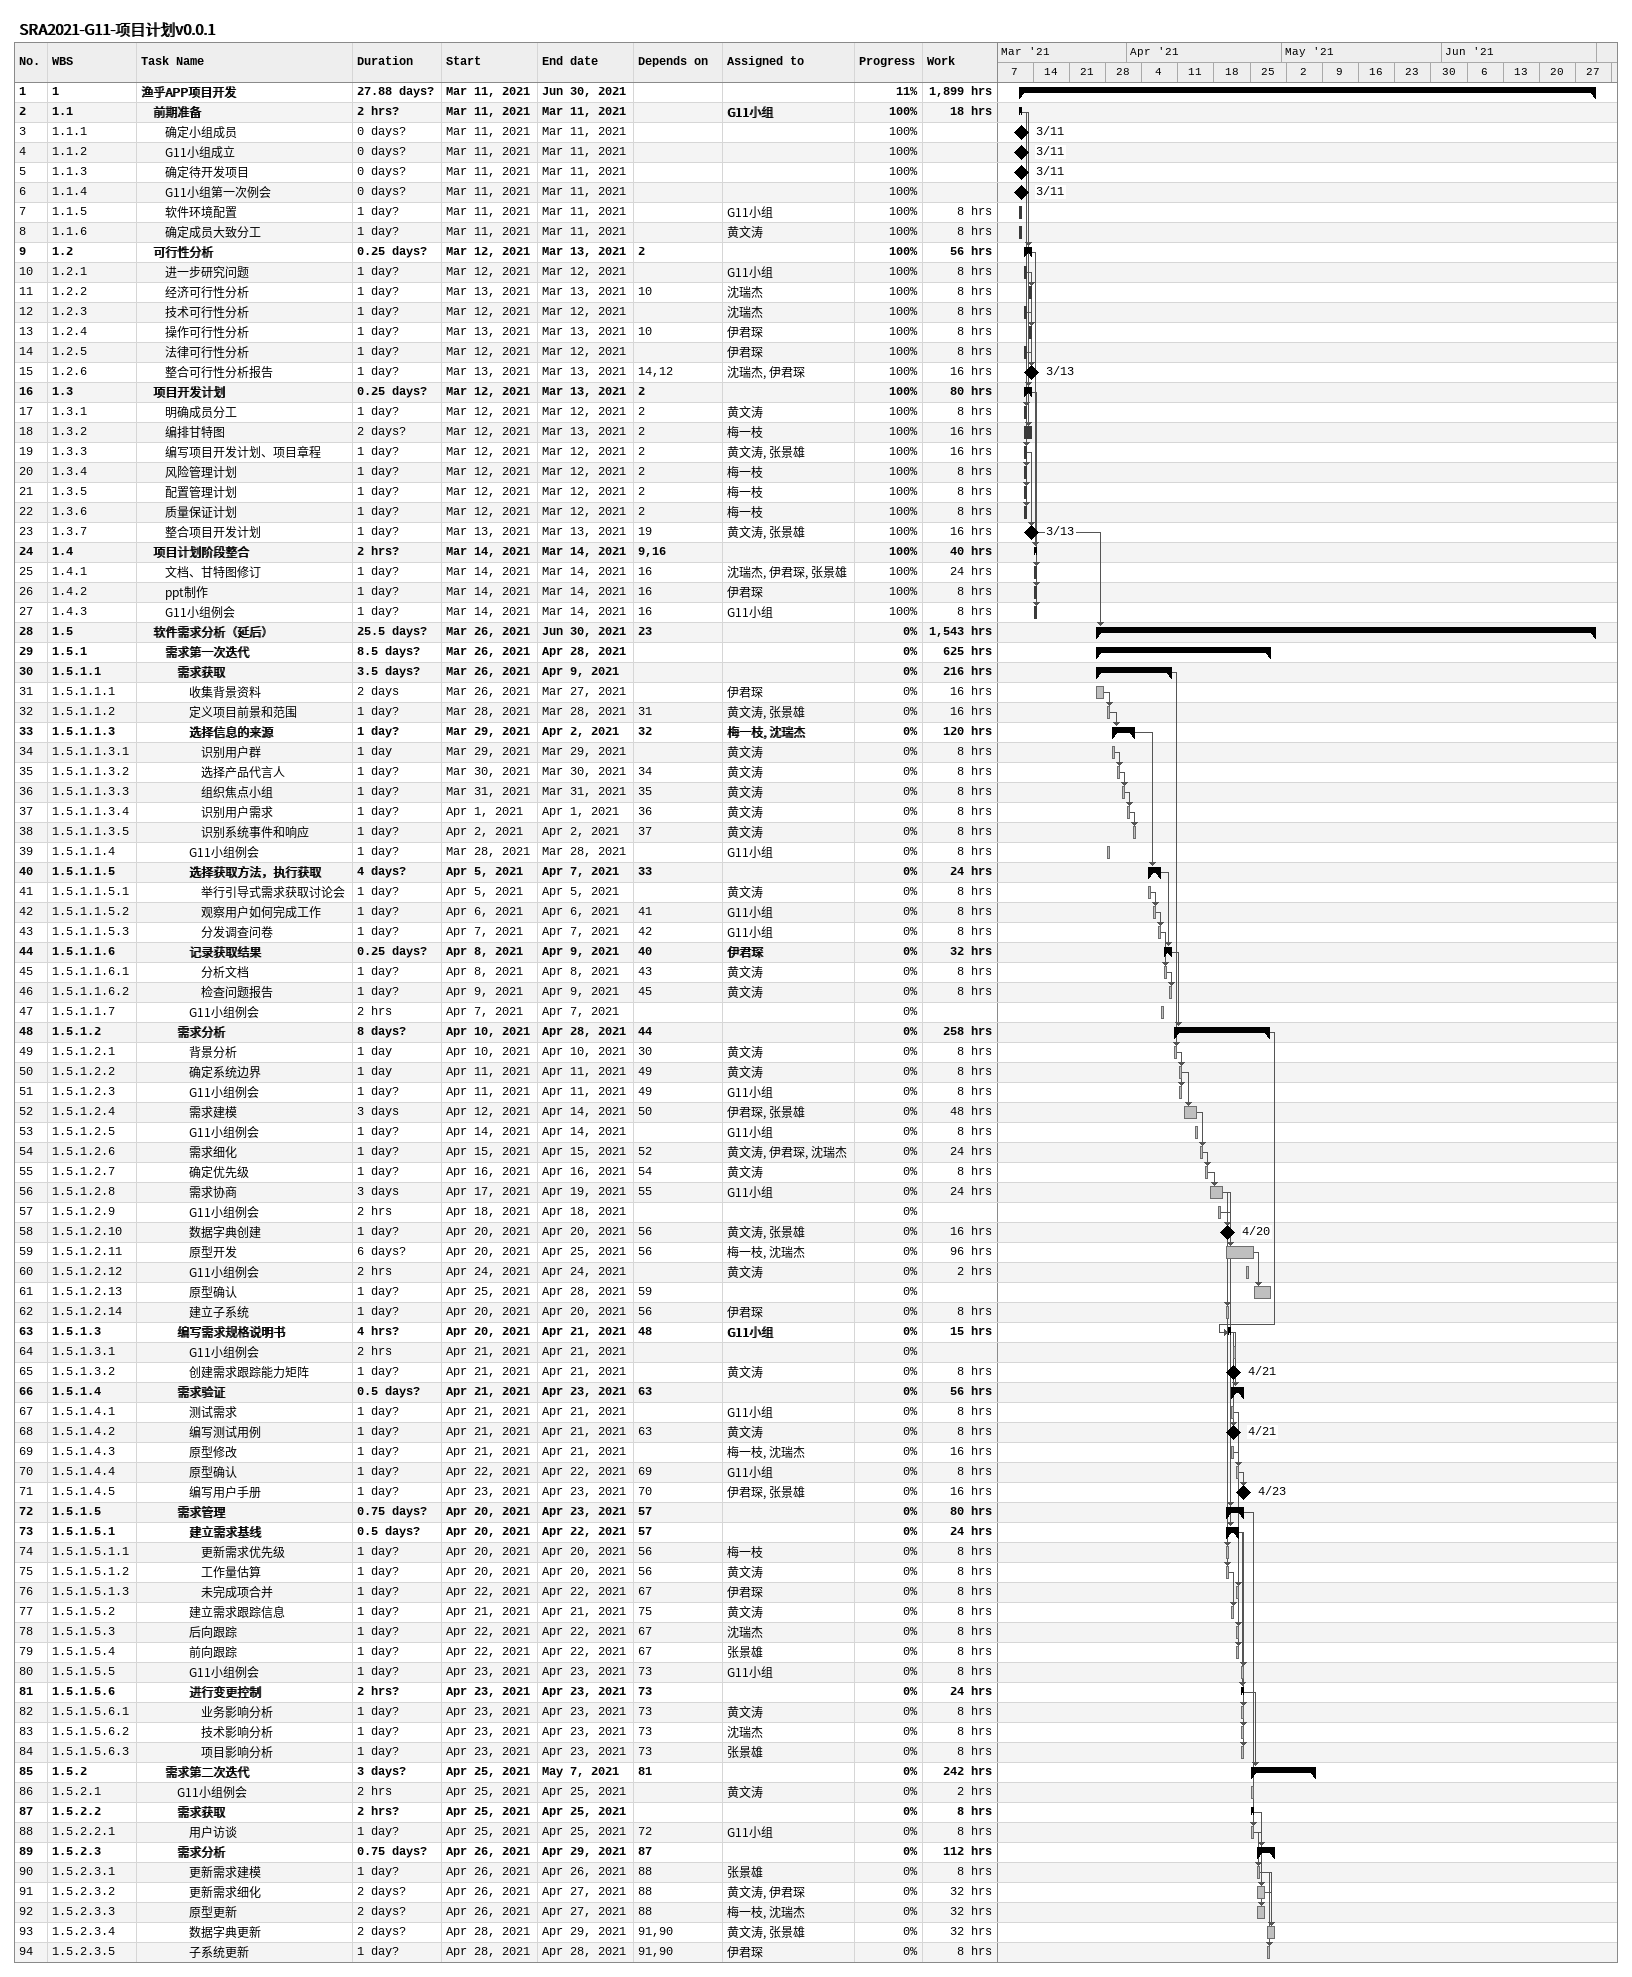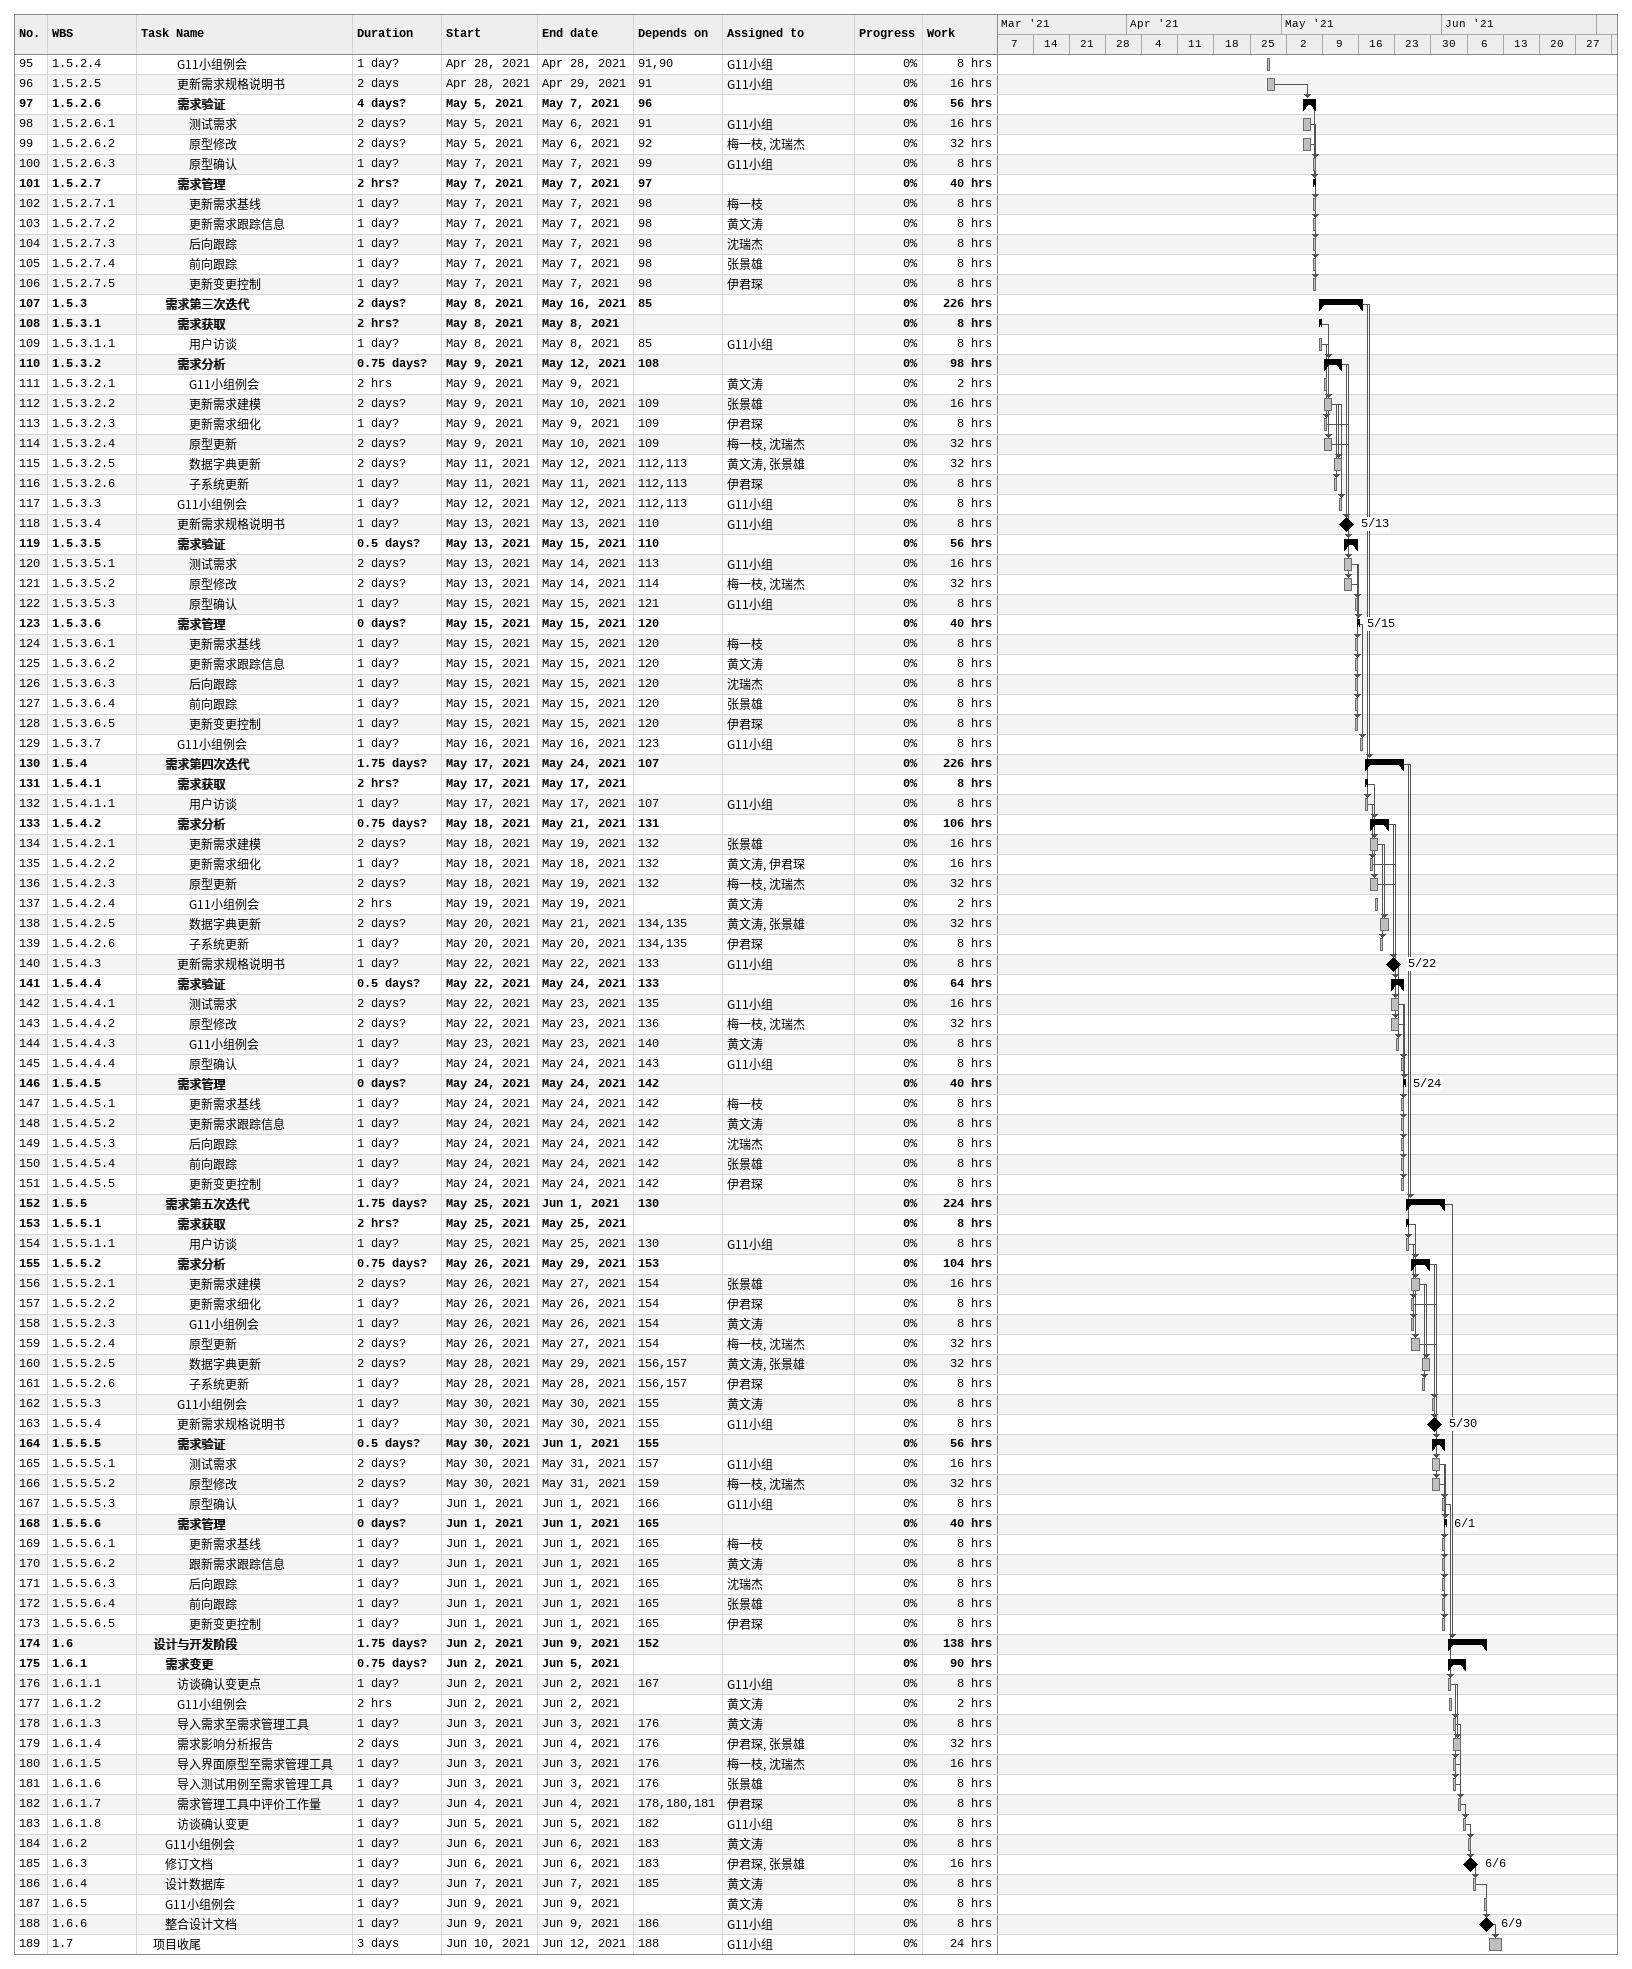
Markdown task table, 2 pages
SRA2021-G11-项目计划v0.0.1

| ID | WBS | Task | Duration | Start | Finish | Predecessors | Resources | % complete | Work (h) |
|---|---|---|---|---|---|---|---|---|---|
| 1 | 1 | **渔乎APP项目开发** | 27.88d? | 2021-03-11 | 2021-06-30 |  |  | 11 | 1899 |
| 2 | 1.1 | **前期准备** | 2h? | 2021-03-11 | 2021-03-11 |  | G11小组 | 100 | 18 |
| 3 | 1.1.1 | 确定小组成员 | 0d? | 2021-03-11 | 2021-03-11 |  |  | 100 |  |
| 4 | 1.1.2 | G11小组成立 | 0d? | 2021-03-11 | 2021-03-11 |  |  | 100 |  |
| 5 | 1.1.3 | 确定待开发项目 | 0d? | 2021-03-11 | 2021-03-11 |  |  | 100 |  |
| 6 | 1.1.4 | G11小组第一次例会 | 0d? | 2021-03-11 | 2021-03-11 |  |  | 100 |  |
| 7 | 1.1.5 | 软件环境配置 | 1d? | 2021-03-11 | 2021-03-11 |  | G11小组 | 100 | 8 |
| 8 | 1.1.6 | 确定成员大致分工 | 1d? | 2021-03-11 | 2021-03-11 |  | 黄文涛 | 100 | 8 |
| 9 | 1.2 | **可行性分析** | 0.25d? | 2021-03-12 | 2021-03-13 | 2 |  | 100 | 56 |
| 10 | 1.2.1 | 进一步研究问题 | 1d? | 2021-03-12 | 2021-03-12 |  | G11小组 | 100 | 8 |
| 11 | 1.2.2 | 经济可行性分析 | 1d? | 2021-03-13 | 2021-03-13 | 10 | 沈瑞杰 | 100 | 8 |
| 12 | 1.2.3 | 技术可行性分析 | 1d? | 2021-03-12 | 2021-03-12 |  | 沈瑞杰 | 100 | 8 |
| 13 | 1.2.4 | 操作可行性分析 | 1d? | 2021-03-13 | 2021-03-13 | 10 | 伊君琛 | 100 | 8 |
| 14 | 1.2.5 | 法律可行性分析 | 1d? | 2021-03-12 | 2021-03-12 |  | 伊君琛 | 100 | 8 |
| 15 | 1.2.6 | 整合可行性分析报告 | 1d? | 2021-03-13 | 2021-03-13 | 14, 12 | 沈瑞杰, 伊君琛 | 100 | 16 |
| 16 | 1.3 | **项目开发计划** | 0.25d? | 2021-03-12 | 2021-03-13 | 2 |  | 100 | 80 |
| 17 | 1.3.1 | 明确成员分工 | 1d? | 2021-03-12 | 2021-03-12 | 2 | 黄文涛 | 100 | 8 |
| 18 | 1.3.2 | 编排甘特图 | 2d? | 2021-03-12 | 2021-03-13 | 2 | 梅一枝 | 100 | 16 |
| 19 | 1.3.3 | 编写项目开发计划、项目章程 | 1d? | 2021-03-12 | 2021-03-12 | 2 | 黄文涛, 张景雄 | 100 | 16 |
| 20 | 1.3.4 | 风险管理计划 | 1d? | 2021-03-12 | 2021-03-12 | 2 | 梅一枝 | 100 | 8 |
| 21 | 1.3.5 | 配置管理计划 | 1d? | 2021-03-12 | 2021-03-12 | 2 | 梅一枝 | 100 | 8 |
| 22 | 1.3.6 | 质量保证计划 | 1d? | 2021-03-12 | 2021-03-12 | 2 | 梅一枝 | 100 | 8 |
| 23 | 1.3.7 | 整合项目开发计划 | 1d? | 2021-03-13 | 2021-03-13 | 19 | 黄文涛, 张景雄 | 100 | 16 |
| 24 | 1.4 | **项目计划阶段整合** | 2h? | 2021-03-14 | 2021-03-14 | 9, 16 |  | 100 | 40 |
| 25 | 1.4.1 | 文档、甘特图修订 | 1d? | 2021-03-14 | 2021-03-14 | 16 | 沈瑞杰, 伊君琛, 张景雄 | 100 | 24 |
| 26 | 1.4.2 | ppt制作 | 1d? | 2021-03-14 | 2021-03-14 | 16 | 伊君琛 | 100 | 8 |
| 27 | 1.4.3 | G11小组例会 | 1d? | 2021-03-14 | 2021-03-14 | 16 | G11小组 | 100 | 8 |
| 28 | 1.5 | **软件需求分析（延后）** | 25.5d? | 2021-03-26 | 2021-06-30 | 23 |  | 0 | 1543 |
| 29 | 1.5.1 | **需求第一次迭代** | 8.5d? | 2021-03-26 | 2021-04-28 |  |  | 0 | 625 |
| 30 | 1.5.1.1 | **需求获取** | 3.5d? | 2021-03-26 | 2021-04-09 |  |  | 0 | 216 |
| 31 | 1.5.1.1.1 | 收集背景资料 | 2d | 2021-03-26 | 2021-03-27 |  | 伊君琛 | 0 | 16 |
| 32 | 1.5.1.1.2 | 定义项目前景和范围 | 1d? | 2021-03-28 | 2021-03-28 | 31 | 黄文涛, 张景雄 | 0 | 16 |
| 33 | 1.5.1.1.3 | **选择信息的来源** | 1d? | 2021-03-29 | 2021-04-02 | 32 | 梅一枝, 沈瑞杰 | 0 | 120 |
| 34 | 1.5.1.1.3.1 | 识别用户群 | 1d | 2021-03-29 | 2021-03-29 |  | 黄文涛 | 0 | 8 |
| 35 | 1.5.1.1.3.2 | 选择产品代言人 | 1d? | 2021-03-30 | 2021-03-30 | 34 | 黄文涛 | 0 | 8 |
| 36 | 1.5.1.1.3.3 | 组织焦点小组 | 1d? | 2021-03-31 | 2021-03-31 | 35 | 黄文涛 | 0 | 8 |
| 37 | 1.5.1.1.3.4 | 识别用户需求 | 1d? | 2021-04-01 | 2021-04-01 | 36 | 黄文涛 | 0 | 8 |
| 38 | 1.5.1.1.3.5 | 识别系统事件和响应 | 1d? | 2021-04-02 | 2021-04-02 | 37 | 黄文涛 | 0 | 8 |
| 39 | 1.5.1.1.4 | G11小组例会 | 1d? | 2021-03-28 | 2021-03-28 |  | G11小组 | 0 | 8 |
| 40 | 1.5.1.1.5 | **选择获取方法，执行获取** | 4d? | 2021-04-05 | 2021-04-07 | 33 |  | 0 | 24 |
| 41 | 1.5.1.1.5.1 | 举行引导式需求获取讨论会 | 1d? | 2021-04-05 | 2021-04-05 |  | 黄文涛 | 0 | 8 |
| 42 | 1.5.1.1.5.2 | 观察用户如何完成工作 | 1d? | 2021-04-06 | 2021-04-06 | 41 | G11小组 | 0 | 8 |
| 43 | 1.5.1.1.5.3 | 分发调查问卷 | 1d? | 2021-04-07 | 2021-04-07 | 42 | G11小组 | 0 | 8 |
| 44 | 1.5.1.1.6 | **记录获取结果** | 0.25d? | 2021-04-08 | 2021-04-09 | 40 | 伊君琛 | 0 | 32 |
| 45 | 1.5.1.1.6.1 | 分析文档 | 1d? | 2021-04-08 | 2021-04-08 | 43 | 黄文涛 | 0 | 8 |
| 46 | 1.5.1.1.6.2 | 检查问题报告 | 1d? | 2021-04-09 | 2021-04-09 | 45 | 黄文涛 | 0 | 8 |
| 47 | 1.5.1.1.7 | G11小组例会 | 2h | 2021-04-07 | 2021-04-07 |  |  | 0 |  |
| 48 | 1.5.1.2 | **需求分析** | 8d? | 2021-04-10 | 2021-04-28 | 44 |  | 0 | 258 |
| 49 | 1.5.1.2.1 | 背景分析 | 1d | 2021-04-10 | 2021-04-10 | 30 | 黄文涛 | 0 | 8 |
| 50 | 1.5.1.2.2 | 确定系统边界 | 1d | 2021-04-11 | 2021-04-11 | 49 | 黄文涛 | 0 | 8 |
| 51 | 1.5.1.2.3 | G11小组例会 | 1d? | 2021-04-11 | 2021-04-11 | 49 | G11小组 | 0 | 8 |
| 52 | 1.5.1.2.4 | 需求建模 | 3d | 2021-04-12 | 2021-04-14 | 50 | 伊君琛, 张景雄 | 0 | 48 |
| 53 | 1.5.1.2.5 | G11小组例会 | 1d? | 2021-04-14 | 2021-04-14 |  | G11小组 | 0 | 8 |
| 54 | 1.5.1.2.6 | 需求细化 | 1d? | 2021-04-15 | 2021-04-15 | 52 | 黄文涛, 伊君琛, 沈瑞杰 | 0 | 24 |
| 55 | 1.5.1.2.7 | 确定优先级 | 1d? | 2021-04-16 | 2021-04-16 | 54 | 黄文涛 | 0 | 8 |
| 56 | 1.5.1.2.8 | 需求协商 | 3d | 2021-04-17 | 2021-04-19 | 55 | G11小组 | 0 | 24 |
| 57 | 1.5.1.2.9 | G11小组例会 | 2h | 2021-04-18 | 2021-04-18 |  |  | 0 |  |
| 58 | 1.5.1.2.10 | 数据字典创建 | 1d? | 2021-04-20 | 2021-04-20 | 56 | 黄文涛, 张景雄 | 0 | 16 |
| 59 | 1.5.1.2.11 | 原型开发 | 6d? | 2021-04-20 | 2021-04-25 | 56 | 梅一枝, 沈瑞杰 | 0 | 96 |
| 60 | 1.5.1.2.12 | G11小组例会 | 2h | 2021-04-24 | 2021-04-24 |  | 黄文涛 | 0 | 2 |
| 61 | 1.5.1.2.13 | 原型确认 | 1d? | 2021-04-25 | 2021-04-28 | 59 |  | 0 |  |
| 62 | 1.5.1.2.14 | 建立子系统 | 1d? | 2021-04-20 | 2021-04-20 | 56 | 伊君琛 | 0 | 8 |
| 63 | 1.5.1.3 | **编写需求规格说明书** | 4h? | 2021-04-20 | 2021-04-21 | 48 | G11小组 | 0 | 15 |
| 64 | 1.5.1.3.1 | G11小组例会 | 2h | 2021-04-21 | 2021-04-21 |  |  | 0 |  |
| 65 | 1.5.1.3.2 | 创建需求跟踪能力矩阵 | 1d? | 2021-04-21 | 2021-04-21 |  | 黄文涛 | 0 | 8 |
| 66 | 1.5.1.4 | **需求验证** | 0.5d? | 2021-04-21 | 2021-04-23 | 63 |  | 0 | 56 |
| 67 | 1.5.1.4.1 | 测试需求 | 1d? | 2021-04-21 | 2021-04-21 |  | G11小组 | 0 | 8 |
| 68 | 1.5.1.4.2 | 编写测试用例 | 1d? | 2021-04-21 | 2021-04-21 | 63 | 黄文涛 | 0 | 8 |
| 69 | 1.5.1.4.3 | 原型修改 | 1d? | 2021-04-21 | 2021-04-21 |  | 梅一枝, 沈瑞杰 | 0 | 16 |
| 70 | 1.5.1.4.4 | 原型确认 | 1d? | 2021-04-22 | 2021-04-22 | 69 | G11小组 | 0 | 8 |
| 71 | 1.5.1.4.5 | 编写用户手册 | 1d? | 2021-04-23 | 2021-04-23 | 70 | 伊君琛, 张景雄 | 0 | 16 |
| 72 | 1.5.1.5 | **需求管理** | 0.75d? | 2021-04-20 | 2021-04-23 | 57 |  | 0 | 80 |
| 73 | 1.5.1.5.1 | **建立需求基线** | 0.5d? | 2021-04-20 | 2021-04-22 | 57 |  | 0 | 24 |
| 74 | 1.5.1.5.1.1 | 更新需求优先级 | 1d? | 2021-04-20 | 2021-04-20 | 56 | 梅一枝 | 0 | 8 |
| 75 | 1.5.1.5.1.2 | 工作量估算 | 1d? | 2021-04-20 | 2021-04-20 | 56 | 黄文涛 | 0 | 8 |
| 76 | 1.5.1.5.1.3 | 未完成项合并 | 1d? | 2021-04-22 | 2021-04-22 | 67 | 伊君琛 | 0 | 8 |
| 77 | 1.5.1.5.2 | 建立需求跟踪信息 | 1d? | 2021-04-21 | 2021-04-21 | 75 | 黄文涛 | 0 | 8 |
| 78 | 1.5.1.5.3 | 后向跟踪 | 1d? | 2021-04-22 | 2021-04-22 | 67 | 沈瑞杰 | 0 | 8 |
| 79 | 1.5.1.5.4 | 前向跟踪 | 1d? | 2021-04-22 | 2021-04-22 | 67 | 张景雄 | 0 | 8 |
| 80 | 1.5.1.5.5 | G11小组例会 | 1d? | 2021-04-23 | 2021-04-23 | 73 | G11小组 | 0 | 8 |
| 81 | 1.5.1.5.6 | **进行变更控制** | 2h? | 2021-04-23 | 2021-04-23 | 73 |  | 0 | 24 |
| 82 | 1.5.1.5.6.1 | 业务影响分析 | 1d? | 2021-04-23 | 2021-04-23 | 73 | 黄文涛 | 0 | 8 |
| 83 | 1.5.1.5.6.2 | 技术影响分析 | 1d? | 2021-04-23 | 2021-04-23 | 73 | 沈瑞杰 | 0 | 8 |
| 84 | 1.5.1.5.6.3 | 项目影响分析 | 1d? | 2021-04-23 | 2021-04-23 | 73 | 张景雄 | 0 | 8 |
| 85 | 1.5.2 | **需求第二次迭代** | 3d? | 2021-04-25 | 2021-05-07 | 81 |  | 0 | 242 |
| 86 | 1.5.2.1 | G11小组例会 | 2h | 2021-04-25 | 2021-04-25 |  | 黄文涛 | 0 | 2 |
| 87 | 1.5.2.2 | **需求获取** | 2h? | 2021-04-25 | 2021-04-25 |  |  | 0 | 8 |
| 88 | 1.5.2.2.1 | 用户访谈 | 1d? | 2021-04-25 | 2021-04-25 | 72 | G11小组 | 0 | 8 |
| 89 | 1.5.2.3 | **需求分析** | 0.75d? | 2021-04-26 | 2021-04-29 | 87 |  | 0 | 112 |
| 90 | 1.5.2.3.1 | 更新需求建模 | 1d? | 2021-04-26 | 2021-04-26 | 88 | 张景雄 | 0 | 8 |
| 91 | 1.5.2.3.2 | 更新需求细化 | 2d? | 2021-04-26 | 2021-04-27 | 88 | 黄文涛, 伊君琛 | 0 | 32 |
| 92 | 1.5.2.3.3 | 原型更新 | 2d? | 2021-04-26 | 2021-04-27 | 88 | 梅一枝, 沈瑞杰 | 0 | 32 |
| 93 | 1.5.2.3.4 | 数据字典更新 | 2d? | 2021-04-28 | 2021-04-29 | 91, 90 | 黄文涛, 张景雄 | 0 | 32 |
| 94 | 1.5.2.3.5 | 子系统更新 | 1d? | 2021-04-28 | 2021-04-28 | 91, 90 | 伊君琛 | 0 | 8 |
| 95 | 1.5.2.4 | G11小组例会 | 1d? | 2021-04-28 | 2021-04-28 | 91, 90 | G11小组 | 0 | 8 |
| 96 | 1.5.2.5 | 更新需求规格说明书 | 2d | 2021-04-28 | 2021-04-29 | 91 | G11小组 | 0 | 16 |
| 97 | 1.5.2.6 | **需求验证** | 4d? | 2021-05-05 | 2021-05-07 | 96 |  | 0 | 56 |
| 98 | 1.5.2.6.1 | 测试需求 | 2d? | 2021-05-05 | 2021-05-06 | 91 | G11小组 | 0 | 16 |
| 99 | 1.5.2.6.2 | 原型修改 | 2d? | 2021-05-05 | 2021-05-06 | 92 | 梅一枝, 沈瑞杰 | 0 | 32 |
| 100 | 1.5.2.6.3 | 原型确认 | 1d? | 2021-05-07 | 2021-05-07 | 99 | G11小组 | 0 | 8 |
| 101 | 1.5.2.7 | **需求管理** | 2h? | 2021-05-07 | 2021-05-07 | 97 |  | 0 | 40 |
| 102 | 1.5.2.7.1 | 更新需求基线 | 1d? | 2021-05-07 | 2021-05-07 | 98 | 梅一枝 | 0 | 8 |
| 103 | 1.5.2.7.2 | 更新需求跟踪信息 | 1d? | 2021-05-07 | 2021-05-07 | 98 | 黄文涛 | 0 | 8 |
| 104 | 1.5.2.7.3 | 后向跟踪 | 1d? | 2021-05-07 | 2021-05-07 | 98 | 沈瑞杰 | 0 | 8 |
| 105 | 1.5.2.7.4 | 前向跟踪 | 1d? | 2021-05-07 | 2021-05-07 | 98 | 张景雄 | 0 | 8 |
| 106 | 1.5.2.7.5 | 更新变更控制 | 1d? | 2021-05-07 | 2021-05-07 | 98 | 伊君琛 | 0 | 8 |
| 107 | 1.5.3 | **需求第三次迭代** | 2d? | 2021-05-08 | 2021-05-16 | 85 |  | 0 | 226 |
| 108 | 1.5.3.1 | **需求获取** | 2h? | 2021-05-08 | 2021-05-08 |  |  | 0 | 8 |
| 109 | 1.5.3.1.1 | 用户访谈 | 1d? | 2021-05-08 | 2021-05-08 | 85 | G11小组 | 0 | 8 |
| 110 | 1.5.3.2 | **需求分析** | 0.75d? | 2021-05-09 | 2021-05-12 | 108 |  | 0 | 98 |
| 111 | 1.5.3.2.1 | G11小组例会 | 2h | 2021-05-09 | 2021-05-09 |  | 黄文涛 | 0 | 2 |
| 112 | 1.5.3.2.2 | 更新需求建模 | 2d? | 2021-05-09 | 2021-05-10 | 109 | 张景雄 | 0 | 16 |
| 113 | 1.5.3.2.3 | 更新需求细化 | 1d? | 2021-05-09 | 2021-05-09 | 109 | 伊君琛 | 0 | 8 |
| 114 | 1.5.3.2.4 | 原型更新 | 2d? | 2021-05-09 | 2021-05-10 | 109 | 梅一枝, 沈瑞杰 | 0 | 32 |
| 115 | 1.5.3.2.5 | 数据字典更新 | 2d? | 2021-05-11 | 2021-05-12 | 112, 113 | 黄文涛, 张景雄 | 0 | 32 |
| 116 | 1.5.3.2.6 | 子系统更新 | 1d? | 2021-05-11 | 2021-05-11 | 112, 113 | 伊君琛 | 0 | 8 |
| 117 | 1.5.3.3 | G11小组例会 | 1d? | 2021-05-12 | 2021-05-12 | 112, 113 | G11小组 | 0 | 8 |
| 118 | 1.5.3.4 | 更新需求规格说明书 | 1d? | 2021-05-13 | 2021-05-13 | 110 | G11小组 | 0 | 8 |
| 119 | 1.5.3.5 | **需求验证** | 0.5d? | 2021-05-13 | 2021-05-15 | 110 |  | 0 | 56 |
| 120 | 1.5.3.5.1 | 测试需求 | 2d? | 2021-05-13 | 2021-05-14 | 113 | G11小组 | 0 | 16 |
| 121 | 1.5.3.5.2 | 原型修改 | 2d? | 2021-05-13 | 2021-05-14 | 114 | 梅一枝, 沈瑞杰 | 0 | 32 |
| 122 | 1.5.3.5.3 | 原型确认 | 1d? | 2021-05-15 | 2021-05-15 | 121 | G11小组 | 0 | 8 |
| 123 | 1.5.3.6 | **需求管理** | 0d? | 2021-05-15 | 2021-05-15 | 120 |  | 0 | 40 |
| 124 | 1.5.3.6.1 | 更新需求基线 | 1d? | 2021-05-15 | 2021-05-15 | 120 | 梅一枝 | 0 | 8 |
| 125 | 1.5.3.6.2 | 更新需求跟踪信息 | 1d? | 2021-05-15 | 2021-05-15 | 120 | 黄文涛 | 0 | 8 |
| 126 | 1.5.3.6.3 | 后向跟踪 | 1d? | 2021-05-15 | 2021-05-15 | 120 | 沈瑞杰 | 0 | 8 |
| 127 | 1.5.3.6.4 | 前向跟踪 | 1d? | 2021-05-15 | 2021-05-15 | 120 | 张景雄 | 0 | 8 |
| 128 | 1.5.3.6.5 | 更新变更控制 | 1d? | 2021-05-15 | 2021-05-15 | 120 | 伊君琛 | 0 | 8 |
| 129 | 1.5.3.7 | G11小组例会 | 1d? | 2021-05-16 | 2021-05-16 | 123 | G11小组 | 0 | 8 |
| 130 | 1.5.4 | **需求第四次迭代** | 1.75d? | 2021-05-17 | 2021-05-24 | 107 |  | 0 | 226 |
| 131 | 1.5.4.1 | **需求获取** | 2h? | 2021-05-17 | 2021-05-17 |  |  | 0 | 8 |
| 132 | 1.5.4.1.1 | 用户访谈 | 1d? | 2021-05-17 | 2021-05-17 | 107 | G11小组 | 0 | 8 |
| 133 | 1.5.4.2 | **需求分析** | 0.75d? | 2021-05-18 | 2021-05-21 | 131 |  | 0 | 106 |
| 134 | 1.5.4.2.1 | 更新需求建模 | 2d? | 2021-05-18 | 2021-05-19 | 132 | 张景雄 | 0 | 16 |
| 135 | 1.5.4.2.2 | 更新需求细化 | 1d? | 2021-05-18 | 2021-05-18 | 132 | 黄文涛, 伊君琛 | 0 | 16 |
| 136 | 1.5.4.2.3 | 原型更新 | 2d? | 2021-05-18 | 2021-05-19 | 132 | 梅一枝, 沈瑞杰 | 0 | 32 |
| 137 | 1.5.4.2.4 | G11小组例会 | 2h | 2021-05-19 | 2021-05-19 |  | 黄文涛 | 0 | 2 |
| 138 | 1.5.4.2.5 | 数据字典更新 | 2d? | 2021-05-20 | 2021-05-21 | 134, 135 | 黄文涛, 张景雄 | 0 | 32 |
| 139 | 1.5.4.2.6 | 子系统更新 | 1d? | 2021-05-20 | 2021-05-20 | 134, 135 | 伊君琛 | 0 | 8 |
| 140 | 1.5.4.3 | 更新需求规格说明书 | 1d? | 2021-05-22 | 2021-05-22 | 133 | G11小组 | 0 | 8 |
| 141 | 1.5.4.4 | **需求验证** | 0.5d? | 2021-05-22 | 2021-05-24 | 133 |  | 0 | 64 |
| 142 | 1.5.4.4.1 | 测试需求 | 2d? | 2021-05-22 | 2021-05-23 | 135 | G11小组 | 0 | 16 |
| 143 | 1.5.4.4.2 | 原型修改 | 2d? | 2021-05-22 | 2021-05-23 | 136 | 梅一枝, 沈瑞杰 | 0 | 32 |
| 144 | 1.5.4.4.3 | G11小组例会 | 1d? | 2021-05-23 | 2021-05-23 | 140 | 黄文涛 | 0 | 8 |
| 145 | 1.5.4.4.4 | 原型确认 | 1d? | 2021-05-24 | 2021-05-24 | 143 | G11小组 | 0 | 8 |
| 146 | 1.5.4.5 | **需求管理** | 0d? | 2021-05-24 | 2021-05-24 | 142 |  | 0 | 40 |
| 147 | 1.5.4.5.1 | 更新需求基线 | 1d? | 2021-05-24 | 2021-05-24 | 142 | 梅一枝 | 0 | 8 |
| 148 | 1.5.4.5.2 | 更新需求跟踪信息 | 1d? | 2021-05-24 | 2021-05-24 | 142 | 黄文涛 | 0 | 8 |
| 149 | 1.5.4.5.3 | 后向跟踪 | 1d? | 2021-05-24 | 2021-05-24 | 142 | 沈瑞杰 | 0 | 8 |
| 150 | 1.5.4.5.4 | 前向跟踪 | 1d? | 2021-05-24 | 2021-05-24 | 142 | 张景雄 | 0 | 8 |
| 151 | 1.5.4.5.5 | 更新变更控制 | 1d? | 2021-05-24 | 2021-05-24 | 142 | 伊君琛 | 0 | 8 |
| 152 | 1.5.5 | **需求第五次迭代** | 1.75d? | 2021-05-25 | 2021-06-01 | 130 |  | 0 | 224 |
| 153 | 1.5.5.1 | **需求获取** | 2h? | 2021-05-25 | 2021-05-25 |  |  | 0 | 8 |
| 154 | 1.5.5.1.1 | 用户访谈 | 1d? | 2021-05-25 | 2021-05-25 | 130 | G11小组 | 0 | 8 |
| 155 | 1.5.5.2 | **需求分析** | 0.75d? | 2021-05-26 | 2021-05-29 | 153 |  | 0 | 104 |
| 156 | 1.5.5.2.1 | 更新需求建模 | 2d? | 2021-05-26 | 2021-05-27 | 154 | 张景雄 | 0 | 16 |
| 157 | 1.5.5.2.2 | 更新需求细化 | 1d? | 2021-05-26 | 2021-05-26 | 154 | 伊君琛 | 0 | 8 |
| 158 | 1.5.5.2.3 | G11小组例会 | 1d? | 2021-05-26 | 2021-05-26 | 154 | 黄文涛 | 0 | 8 |
| 159 | 1.5.5.2.4 | 原型更新 | 2d? | 2021-05-26 | 2021-05-27 | 154 | 梅一枝, 沈瑞杰 | 0 | 32 |
| 160 | 1.5.5.2.5 | 数据字典更新 | 2d? | 2021-05-28 | 2021-05-29 | 156, 157 | 黄文涛, 张景雄 | 0 | 32 |
| 161 | 1.5.5.2.6 | 子系统更新 | 1d? | 2021-05-28 | 2021-05-28 | 156, 157 | 伊君琛 | 0 | 8 |
| 162 | 1.5.5.3 | G11小组例会 | 1d? | 2021-05-30 | 2021-05-30 | 155 | 黄文涛 | 0 | 8 |
| 163 | 1.5.5.4 | 更新需求规格说明书 | 1d? | 2021-05-30 | 2021-05-30 | 155 | G11小组 | 0 | 8 |
| 164 | 1.5.5.5 | **需求验证** | 0.5d? | 2021-05-30 | 2021-06-01 | 155 |  | 0 | 56 |
| 165 | 1.5.5.5.1 | 测试需求 | 2d? | 2021-05-30 | 2021-05-31 | 157 | G11小组 | 0 | 16 |
| 166 | 1.5.5.5.2 | 原型修改 | 2d? | 2021-05-30 | 2021-05-31 | 159 | 梅一枝, 沈瑞杰 | 0 | 32 |
| 167 | 1.5.5.5.3 | 原型确认 | 1d? | 2021-06-01 | 2021-06-01 | 166 | G11小组 | 0 | 8 |
| 168 | 1.5.5.6 | **需求管理** | 0d? | 2021-06-01 | 2021-06-01 | 165 |  | 0 | 40 |
| 169 | 1.5.5.6.1 | 更新需求基线 | 1d? | 2021-06-01 | 2021-06-01 | 165 | 梅一枝 | 0 | 8 |
| 170 | 1.5.5.6.2 | 跟新需求跟踪信息 | 1d? | 2021-06-01 | 2021-06-01 | 165 | 黄文涛 | 0 | 8 |
| 171 | 1.5.5.6.3 | 后向跟踪 | 1d? | 2021-06-01 | 2021-06-01 | 165 | 沈瑞杰 | 0 | 8 |
| 172 | 1.5.5.6.4 | 前向跟踪 | 1d? | 2021-06-01 | 2021-06-01 | 165 | 张景雄 | 0 | 8 |
| 173 | 1.5.5.6.5 | 更新变更控制 | 1d? | 2021-06-01 | 2021-06-01 | 165 | 伊君琛 | 0 | 8 |
| 174 | 1.6 | **设计与开发阶段** | 1.75d? | 2021-06-02 | 2021-06-09 | 152 |  | 0 | 138 |
| 175 | 1.6.1 | **需求变更** | 0.75d? | 2021-06-02 | 2021-06-05 |  |  | 0 | 90 |
| 176 | 1.6.1.1 | 访谈确认变更点 | 1d? | 2021-06-02 | 2021-06-02 | 167 | G11小组 | 0 | 8 |
| 177 | 1.6.1.2 | G11小组例会 | 2h | 2021-06-02 | 2021-06-02 |  | 黄文涛 | 0 | 2 |
| 178 | 1.6.1.3 | 导入需求至需求管理工具 | 1d? | 2021-06-03 | 2021-06-03 | 176 | 黄文涛 | 0 | 8 |
| 179 | 1.6.1.4 | 需求影响分析报告 | 2d | 2021-06-03 | 2021-06-04 | 176 | 伊君琛, 张景雄 | 0 | 32 |
| 180 | 1.6.1.5 | 导入界面原型至需求管理工具 | 1d? | 2021-06-03 | 2021-06-03 | 176 | 梅一枝, 沈瑞杰 | 0 | 16 |
| 181 | 1.6.1.6 | 导入测试用例至需求管理工具 | 1d? | 2021-06-03 | 2021-06-03 | 176 | 张景雄 | 0 | 8 |
| 182 | 1.6.1.7 | 需求管理工具中评价工作量 | 1d? | 2021-06-04 | 2021-06-04 | 178, 180, 181 | 伊君琛 | 0 | 8 |
| 183 | 1.6.1.8 | 访谈确认变更 | 1d? | 2021-06-05 | 2021-06-05 | 182 | G11小组 | 0 | 8 |
| 184 | 1.6.2 | G11小组例会 | 1d? | 2021-06-06 | 2021-06-06 | 183 | 黄文涛 | 0 | 8 |
| 185 | 1.6.3 | 修订文档 | 1d? | 2021-06-06 | 2021-06-06 | 183 | 伊君琛, 张景雄 | 0 | 16 |
| 186 | 1.6.4 | 设计数据库 | 1d? | 2021-06-07 | 2021-06-07 | 185 | 黄文涛 | 0 | 8 |
| 187 | 1.6.5 | G11小组例会 | 1d? | 2021-06-09 | 2021-06-09 |  | 黄文涛 | 0 | 8 |
| 188 | 1.6.6 | 整合设计文档 | 1d? | 2021-06-09 | 2021-06-09 | 186 | G11小组 | 0 | 8 |
| 189 | 1.7 | 项目收尾 | 3d | 2021-06-10 | 2021-06-12 | 188 | G11小组 | 0 | 24 |
